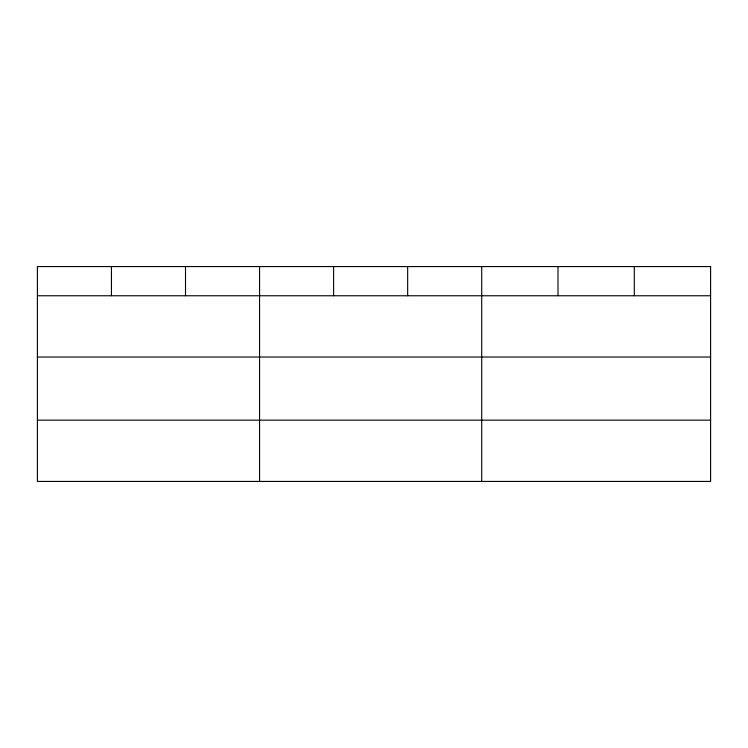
<?xml version="1.0" encoding="UTF-8"?>
<svg xmlns="http://www.w3.org/2000/svg" width="748" height="748" viewBox="0 0 748 748"><rect width="100%" height="100%" fill="white"/><g stroke="black" fill="none" stroke-linecap="round" stroke-linejoin="round"><path stroke-width="1.12" d="M37.4 295.759L710.6 295.759M37.4 357.03L710.6 357.03M37.4 420.161L710.6 420.161M634.304 266.569L634.304 295.759M558.008 266.569L558.008 295.759M481.712 266.569L481.712 481.432M407.66 266.569L407.66 295.759M333.608 266.569L333.608 295.759M259.556 266.569L259.556 481.432M185.504 266.569L185.504 295.759M111.452 266.569L111.452 295.759M710.6 266.569L37.4 266.569L37.4 481.432L710.6 481.432L710.6 266.569"/></g></svg>
